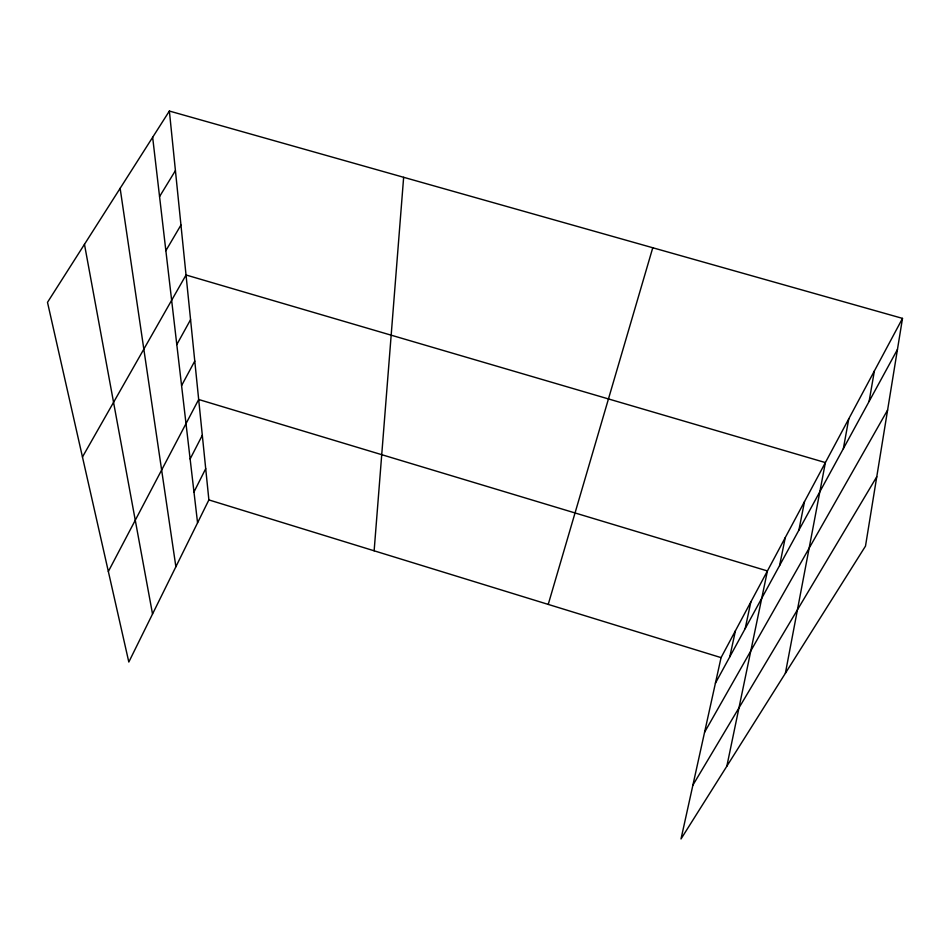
<?xml version="1.0" encoding="UTF-8"?>
<svg xmlns="http://www.w3.org/2000/svg" width="950" height="950" viewBox="0 0 950 950"><rect width="100%" height="100%" fill="white"/><g stroke="black" fill="none" stroke-linecap="round" stroke-linejoin="round"><path stroke-width="1.43" d="M374.134 550.798L403.643 177.294M902.5 318.381L865.498 546.096L681.008 838.957L721.062 657.626L902.5 318.381L169.373 111.043L47.5 302.337L128.82 662.031L208.881 499.914L169.373 111.043M869.107 401.423L874.38 370.963M843.351 448.649L848.778 418.831M785.389 673.241L825.384 462.579L186.034 274.989L82.46 456.986M798.903 530.136L804.508 501.6M779.606 565.523L785.258 537.605M726.845 766.187L767.422 570.95L198.681 399.499L108.347 571.484M745.18 628.615L750.868 601.908M729.778 656.854L735.454 630.729M548.233 604.414L652.769 247.748M193.978 491.981L205.711 468.671M190.131 458.992L202.314 435.278M181.581 385.593L194.774 361.071M715.409 683.193L897.453 349.469M176.807 344.589L190.57 319.675M704.579 732.26L887.597 410.056M165.87 250.681L180.963 225.031M692.883 785.163L876.767 476.758M159.564 196.579L175.429 170.596M208.881 499.914L721.062 657.626M84.467 244.316L152.534 614.021M120.139 188.314L175.881 566.746M152.653 137.287L197.564 522.821"/></g></svg>
